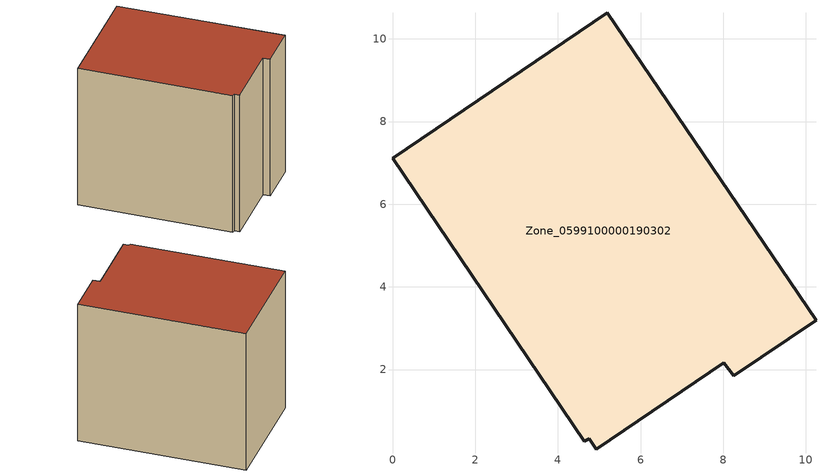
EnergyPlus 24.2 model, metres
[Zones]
Zone_0599100000190302
 floor ground (C_G): 4.76,0.32 4.64,0.26 0,7.11 5.2,10.63 10.24,3.19 8.25,1.85 8.01,2.17 4.93,0.08 z0
 wall outside (C_F): 8.01,2.17 8.25,1.85 10.24,3.19 5.2,10.63 0,7.11 4.64,0.26 4.76,0.32 4.93,0.08 8.01,2.17 z0:8.13
 roof outside (C_R): 4.93,0.08 8.01,2.17 8.25,1.85 10.24,3.19 5.2,10.63 0,7.11 4.64,0.26 4.76,0.32 z8.13
[BUILDING]
Pand.0599100000190302: North Axis=0; Terrain=City; Loads Convergence Tolerance Value=0.04; Temperature Convergence Tolerance Value=0.4; Solar Distribution=FullExterior; Maximum Number of Warmup Days=25; Minimum Number of Warmup Days=1
[Site:Location]
Rotterdam.The.Hague.AP_ZH_NLD Design_Conditions: Latitude=51.96; Longitude=4.45; Time Zone=1; Elevation=-4.5
[SITE:GROUNDTEMPERATURE:BUILDINGSURFACE]
18, 18, 18, 18, 18, 18, 18, 18, 18, 18, 18, 18
[MATERIAL] Thermal Absorptance=0.9; Solar Absorptance=0.7; Visible Absorptance=0.7
Name | Roughness | Thickness | Conductivity | Density | Specific Heat
G.TC.1965-1974 | MediumSmooth | 0.15 | 0.882353 | 540 | 1210
F.TC.1965-1974 | Rough | 0.3 | 0.697674 | 1920 | 840
R.TC.1965-1974 | MediumRough | 0.2 | 0.232558 | 1500 | 1000
[CONSTRUCTION]
C_G: G.TC.1965-1974
C_F: F.TC.1965-1974
C_R: R.TC.1965-1974
[ZONE]
Zone_0599100000190302: Type=1; Multiplier=1; Ceiling Height=Autocalculate; Volume=Autocalculate; Floor Area=autocalculate; Part of Total Floor Area=Yes
[ZONEINFILTRATION:DESIGNFLOWRATE]
Infil_Zone_0599100000190302: Zone or ZoneList or Space or SpaceList=Zone_0599100000190302; Schedule=AlwaysOn; Design Flow Rate Calculation Method=Flow/Area; Flow Rate per Floor Area=0.003; Constant Term Coefficient=1; Temperature Term Coefficient=0; Velocity Term Coefficient=0; Velocity Squared Term Coefficient=0
[HVACTEMPLATE:ZONE:IDEALLOADSAIRSYSTEM]
Zone_0599100000190302: Maximum Heating Supply Air Temperature=50; Minimum Cooling Supply Air Temperature=13; Maximum Heating Supply Air Humidity Ratio=0.0156; Minimum Cooling Supply Air Humidity Ratio=0.0077; Heating Limit=NoLimit; Cooling Limit=NoLimit; Dehumidification Control Type=ConstantSensibleHeatRatio; Cooling Sensible Heat Ratio=0.7; Dehumidification Setpoint=60; Humidification Control Type=None; Humidification Setpoint=30; Outdoor Air Method=None; Outdoor Air Flow Rate per Person=0.00944; Outdoor Air Flow Rate per Zone Floor Area=0; Outdoor Air Flow Rate per Zone=0; Demand Controlled Ventilation Type=None; Outdoor Air Economizer Type=NoEconomizer; Heat Recovery Type=None; Sensible Heat Recovery Effectiveness=0.7; Latent Heat Recovery Effectiveness=0.65
[ZONECONTROL:THERMOSTAT]
ThermostatControl_Zone_0599100000190302: Zone or ZoneList=Zone_0599100000190302; Control Type Schedule=DualSetpointControlType; Control 1=Thermostat_Zone_0599100000190302; Temperature Difference Between Cutout And Setpoint=0
[THERMOSTATSETPOINT:DUALSETPOINT]
Thermostat_Zone_0599100000190302: Heating Setpoint Temperature Schedule=HeatingSetpoint_Zone_0599100000190302; Cooling Setpoint Temperature Schedule=CoolingSetpoint_Zone_0599100000190302
[SCHEDULE:COMPACT]
HeatingSetpoint_Zone_0599100000190302: Through: 12/31, For: AllDays, Until: 24:00, 21
CoolingSetpoint_Zone_0599100000190302: Through: 12/31, For: AllDays, Until: 24:00, 24
DualSetpointControlType: Through: 12/31, For: AllDays, Until: 24:00, 4
AlwaysOn: Through: 12/31, For: AllDays, Until: 24:00, 1
